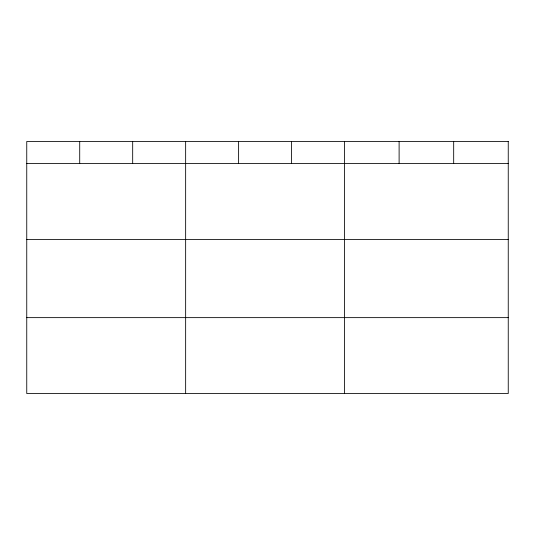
<?xml version="1.0" encoding="UTF-8"?>
<svg xmlns="http://www.w3.org/2000/svg" width="535" height="535" viewBox="0 0 535 535"><rect width="100%" height="100%" fill="white"/><g stroke="black" fill="none" stroke-linecap="round" stroke-linejoin="round"><path stroke-width="0.8" d="M26.75 163.563L508.25 163.563M26.75 239.453L508.25 239.453M26.75 317.636L508.25 317.636M453.68 141.474L453.68 163.563M399.11 141.474L399.11 163.563M344.54 141.474L344.54 393.526M291.575 141.474L291.575 163.563M238.61 141.474L238.61 163.563M185.645 141.474L185.645 393.526M132.68 141.474L132.68 163.563M79.715 141.474L79.715 163.563M508.25 141.474L26.75 141.474L26.75 393.526L508.25 393.526L508.25 141.474"/></g></svg>
